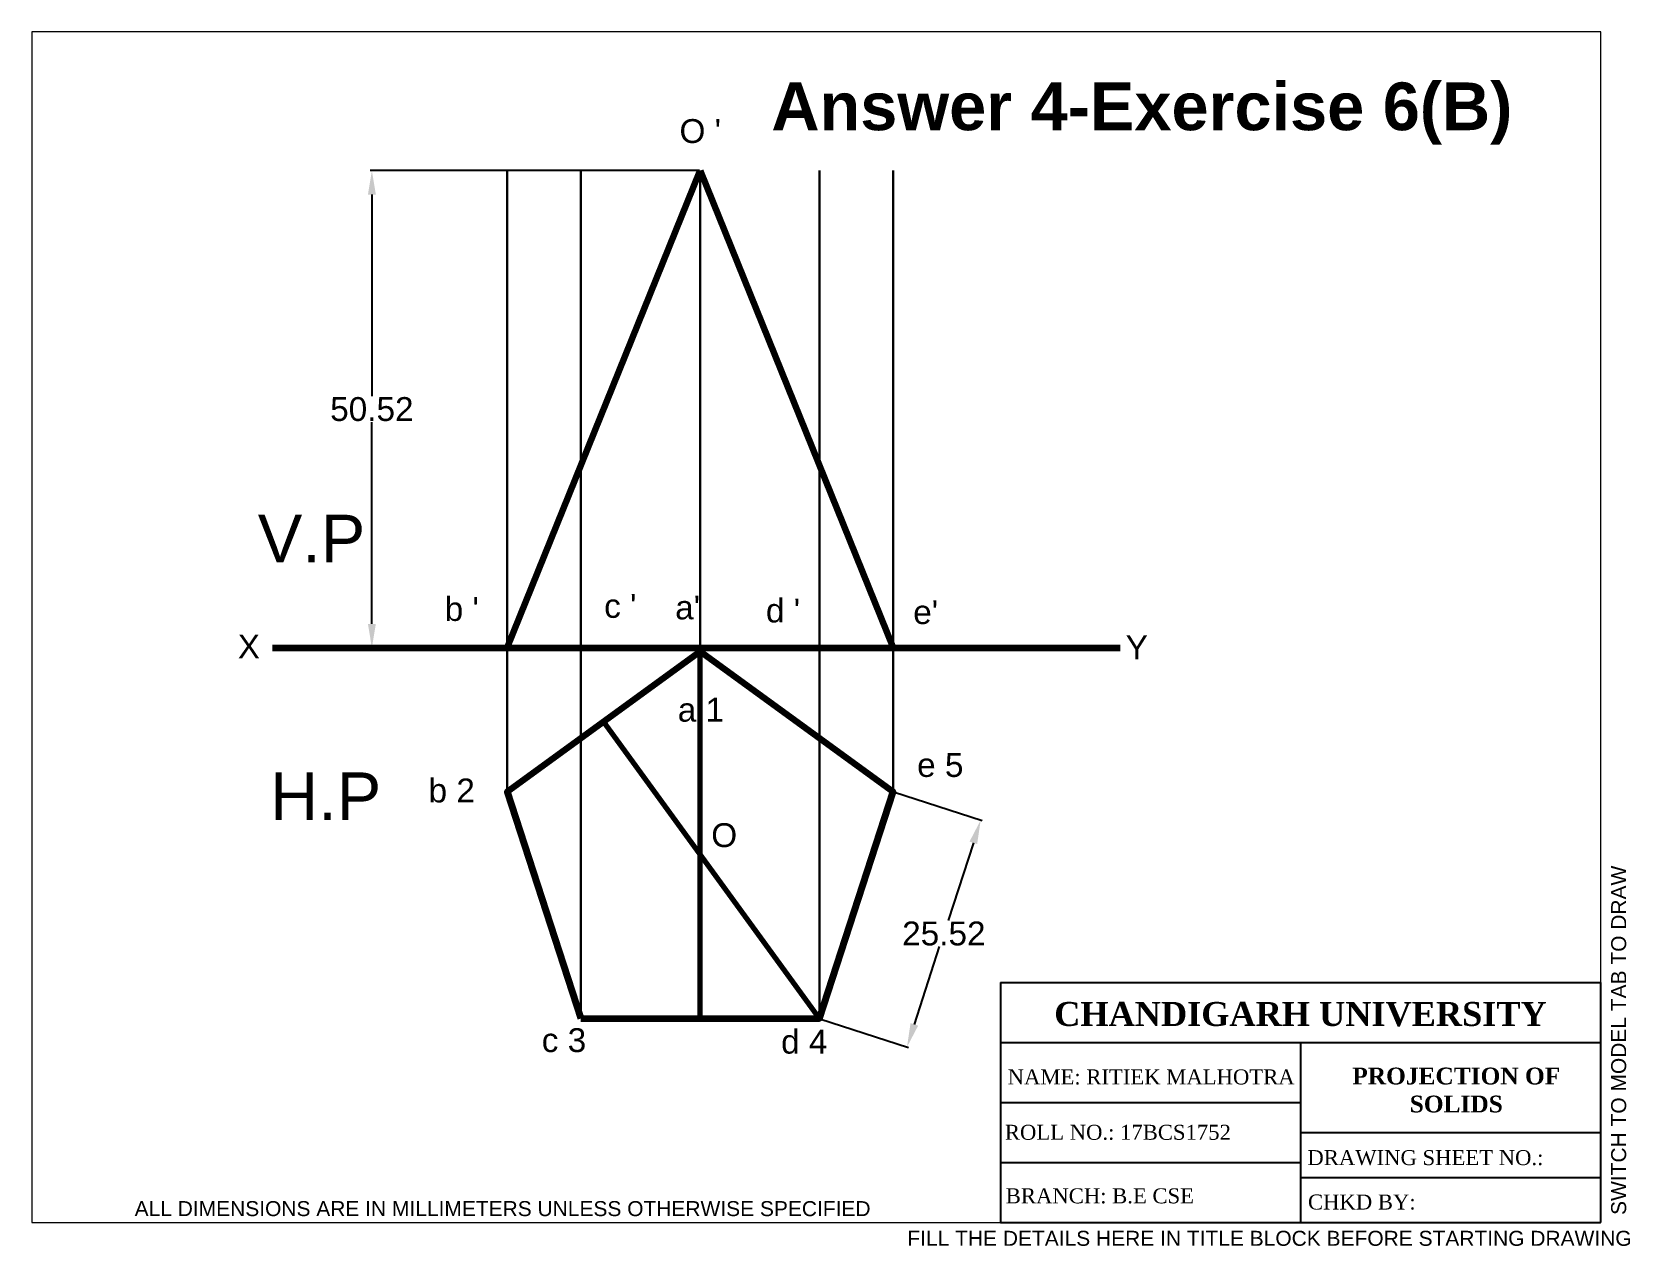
# Paper-space layout 'Layout1' of a CAD drawing. Header units: millimetres. Extents: x 0 to 266, y -4 to 198.
# The model-space entities are those that its viewports show. They can reach past a viewport. Long polylines and large blocks are cut down to what shows.
import ezdxf

# ---------------------------------------------------------------- set-up
doc = ezdxf.new("R2010")
doc.units = ezdxf.units.MM
doc.linetypes.add('ACAD_ISO08W100', pattern=[36, 24, -3, 6, -3])
doc.layers.add('Comments', color=10, linetype='Continuous', lineweight=13, plot=False)
doc.layers.add('thick continuous', color=7, linetype='Continuous', lineweight=30)
doc.styles.get("Standard").update_dxf_attribs({"font": 'arial.ttf'})
doc.dimstyles.get("Standard").update_dxf_attribs({"dimtxt": 2.5, "dimasz": 2.5, "dimexe": 0.18, "dimexo": 0.0625, "dimgap": 0.09, "dimtad": 0, "dimtih": 1, "dimtoh": 1, "dimdec": 1, "dimzin": 0, "dimdsep": 46, "dimtxsty": 'Standard', "dimcen": 0.09, "dimadec": 0, "dimazin": 0, "dimtfac": 1, "dimtdec": 1, "dimtofl": 0, "dimtmove": 0, "dimatfit": 3, "dimfxl": 1, "dimtolj": 1, "dimtzin": 0, "dimarcsym": 0})

# ---------------------------------------------------------------- blocks, each defined once
blk = doc.blocks.new('*D0')
at = {"layer": 'Defpoints', "color": 0}
for p in [(529.15, 229.37), (563.54, 229.37), (563.54, 179.37)]:
    blk.add_point(p, dxfattribs=at)
at = {"layer": 'thick continuous', "color": 0, "lineweight": -2}
for p, q in [((563.48, 229.37), (528.97, 229.37)), ((529.15, 226.87), (529.15, 205.74)), ((529.15, 181.87), (529.15, 203)), ((563.48, 179.37), (528.97, 179.37))]:
    blk.add_line(p, q, dxfattribs=at)
at = {"layer": 'thick continuous', "color": 0}
for points in [[(529.57, 226.87), (528.74, 226.87), (529.15, 229.37)], [(528.74, 181.87), (529.57, 181.87), (529.15, 179.37)]]:
    blk.add_solid(points, dxfattribs=at)
at = {"layer": 'thick continuous', "color": 0, "lineweight": 0, "insert": (529.15, 204.37), "char_height": 2.5, "attachment_point": 5}
blk.add_mtext('\\A1;50.52', dxfattribs=at)
blk = doc.blocks.new('*D1')
at = {"layer": 'Defpoints', "color": 0}
for p in [(583.76, 164.29), (576.04, 140.52), (585.22, 137.54)]:
    blk.add_point(p, dxfattribs=at)
at = {"layer": 'thick continuous', "color": 0, "lineweight": -2}
for p, q in [((583.82, 164.28), (593.11, 161.26)), ((592.17, 158.93), (589.52, 150.79)), ((585.99, 139.91), (588.64, 148.06)), ((576.1, 140.5), (585.39, 137.48))]:
    blk.add_line(p, q, dxfattribs=at)
at = {"layer": 'thick continuous', "color": 0}
for points in [[(592.57, 158.81), (591.77, 159.06), (592.94, 161.31)], [(585.59, 140.04), (586.39, 139.78), (585.22, 137.54)]]:
    blk.add_solid(points, dxfattribs=at)
at = {"layer": 'thick continuous', "color": 0, "lineweight": 0, "insert": (589.08, 149.42), "char_height": 2.5, "attachment_point": 5}
blk.add_mtext('\\A1;25.52', dxfattribs=at)

msp = doc.modelspace()

# ---------------------------------------------------------------- linework, layer by layer
at = {"layer": 'thick continuous', "lineweight": 30}
for p, q in [((543.31, 164.29), (543.31, 229.37)), ((551.04, 140.52), (551.04, 229.37)), ((563.54, 178.99), (563.54, 229.37)), ((576.04, 140.52), (576.04, 229.37)), ((583.76, 164.29), (583.76, 229.37))]:
    msp.add_line(p, q, dxfattribs=at)
at = {"layer": 'thick continuous', "lineweight": 100}
for p, q in [((543.31, 179.37), (563.54, 229.37)), ((563.54, 229.37), (583.76, 179.37)), ((518.75, 179.37), (607.54, 179.37))]:
    msp.add_line(p, q, dxfattribs=at)
at = {"layer": 'thick continuous'}
for p, q in [((583.76, 179.37), (543.31, 179.37)), ((543.31, 164.29), (553.43, 171.64)), ((551.04, 140.52), (563.54, 140.52))]:
    msp.add_line(p, q, dxfattribs=at)
at = {"layer": 'thick continuous', "lineweight": 70}
for p, q in [((563.54, 140.52), (563.54, 178.99)), ((553.43, 171.64), (576.04, 140.52))]:
    msp.add_line(p, q, dxfattribs=at)
at = {"layer": 'thick continuous', "lineweight": 100}
msp.add_lwpolyline([(551.04, 140.52), (576.04, 140.52), (583.76, 164.29), (563.54, 178.99), (543.31, 164.29)], close=True, dxfattribs=at)

# ---------------------------------------------------------------- texts
at = {"layer": 'thick continuous', "attachment_point": 1}
for s, width, gutter_width, insert, char_height in [('{\\fArial|b1|i0|c0|p34;Answer 4-Exercise 6(B)}', 89.1627, 89.16, (571.01, 238.61), 5), ("O '", 6.4278, 12.5, (561.38, 234.77), 2.5), ('V.P', 41.1178, 12.5, (517.2, 193.31), 5), ("b ' ", 6.4278, 12.5, (536.78, 184.69), 2.5), ("c '", 6.4278, 12.5, (553.49, 185.01), 2.5), ("a'", 6.4278, 12.5, (560.93, 184.85), 2.5), ("d '", 6.4278, 12.5, (570.44, 184.53), 2.5), ("e'", 6.4278, 12.5, (585.87, 184.36), 2.5), ('X', 9.836, 12.5, (515.1, 180.75), 2.5), ('Y', 9.836, 12.5, (608.13, 180.67), 2.5), ('a 1', 6.4278, 12.5, (561.2, 174.13), 2.5), ('e 5', 6.4278, 12.5, (586.28, 168.34), 2.5), ('H.P', 41.1178, 12.5, (518.49, 166.31), 5), ('b 2', 6.4278, 12.5, (535.09, 165.67), 2.5), (' O', 6.4278, 12.5, (563.74, 160.99), 2.5), ('c 3', 6.4278, 12.5, (546.95, 139.51), 2.5), ('d 4', 6.4278, 12.5, (572.03, 139.35), 2.5)]:
    msp.add_mtext_dynamic_manual_height_columns(s, width=width, gutter_width=gutter_width, heights=[0], dxfattribs=dict(at, insert=insert, char_height=char_height))

# ---------------------------------------------------------------- dimensions: what is measured, and where the dimension line sits
at = {"layer": 'thick continuous', "lineweight": 0}
dim = msp.add_linear_dim(base=(529.15, 229.37), p1=(563.54, 179.37), p2=(563.54, 229.37), angle=90, text='50.52', dimstyle='Standard', dxfattribs=at)
dim.commit()
dim.dimension.update_dxf_attribs({"geometry": '*D0', "text_midpoint": (529.15, 204.37)})
dim = msp.add_aligned_dim(p1=(583.76, 164.29), p2=(576.04, 140.52), distance=9.65, text='25.52', dimstyle='Standard', dxfattribs=at)
dim.commit()
dim.dimension.update_dxf_attribs({"geometry": '*D1', "text_midpoint": (589.08, 149.42)})

psp = doc.layouts.get("Layout1")

# ---------------------------------------------------------------- linework, layer by layer
for p, q in [((161.41, 40), (261.41, 40)), ((161.41, 40), (161.41, 0)), ((261.41, 40), (261.41, 0)), ((161.41, 30), (261.41, 30)), ((161.41, 30), (194.27, 30)), ((211.41, 30), (211.41, 0)), ((161.41, 20), (211.41, 20)), ((211.41, 15), (261.41, 15)), ((161.41, 10), (211.41, 10)), ((211.41, 7.5), (261.41, 7.5)), ((161.41, 0), (261.41, 0))]:
    psp.add_line(p, q)

# ---------------------------------------------------------------- texts
at = {"attachment_point": 1}
for s, width, gutter_width, insert, char_height in [('\\pxqc;{\\fTimes New Roman|b1|i0|c0|p18;CHANDIGARH UNIVERSITY}', 80.8177, 40, (170.98, 36.75), 4), ('{\\pxqc;\\fTimes New Roman|b1|i0|c0|p18;PROJECTION OF SOLIDS}', 46.4985, 46.5, (214.1, 25.81), 2.8)]:
    psp.add_mtext_dynamic_manual_height_columns(s, width=width, gutter_width=gutter_width, heights=[0], dxfattribs=dict(at, insert=insert, char_height=char_height))
at = {"linetype": 'ACAD_ISO08W100', "lineweight": 100, "insert": (162.59, 25.51), "char_height": 2.5, "attachment_point": 1}
psp.add_mtext_dynamic_manual_height_columns('{\\fTimes New Roman|b0|i0|c0|p18;NAME: RITIEK MALHOTRA}', width=52.2127, gutter_width=52.21, heights=[2.61], dxfattribs=at).dxf.set("width", 45.3199)
at = {"linetype": 'ACAD_ISO08W100', "lineweight": 100, "char_height": 2.5, "attachment_point": 1}
for s, width, gutter_width, heights, insert in [('{\\fTimes New Roman|b0|i0|c0|p18;ROLL NO.: 17BCS1752}', 45.3199, 45.32, [0], (162.13, 16.28)), ('{\\fTimes New Roman|b0|i0|c0|p18;DRAWING SHEET NO.:}', 45.3199, 25, [0], (212.54, 12.06)), ('{\\fTimes New Roman|b0|i0|c0|p18;BRANCH: B.E CSE}', 45.3199, 45.32, [2.56], (162.28, 5.69)), ('{\\fTimes New Roman|b0|i0|c0|p18;CHKD BY: }', 47.9779, 25, [0], (212.64, 4.66))]:
    psp.add_mtext_dynamic_manual_height_columns(s, width=width, gutter_width=gutter_width, heights=heights, dxfattribs=dict(at, insert=insert))
at = {"layer": 'Comments'}
psp.add_text('SWITCH TO MODEL TAB TO DRAW', height=2.5, rotation=90, dxfattribs=at).set_placement((265.66, 1.26))
psp.add_text('FILL THE DETAILS HERE IN TITLE BLOCK BEFORE STARTING DRAWING', height=2.5, dxfattribs=at).set_placement((145.88, -3.89))
at = {"layer": 'thick continuous'}
psp.add_text('ALL DIMENSIONS ARE IN MILLIMETERS UNLESS OTHERWISE SPECIFIED', height=2.5, dxfattribs=at).set_placement((17.11, 1.06))

# ---------------------------------------------------------------- viewports
psp.add_viewport(center=(130.71, 99.21), size=(261.41, 198.4125), view_center_point=(575.72, 181.53), view_height=124.7505, dxfattribs=at)

doc.saveas('drawing.dxf')
